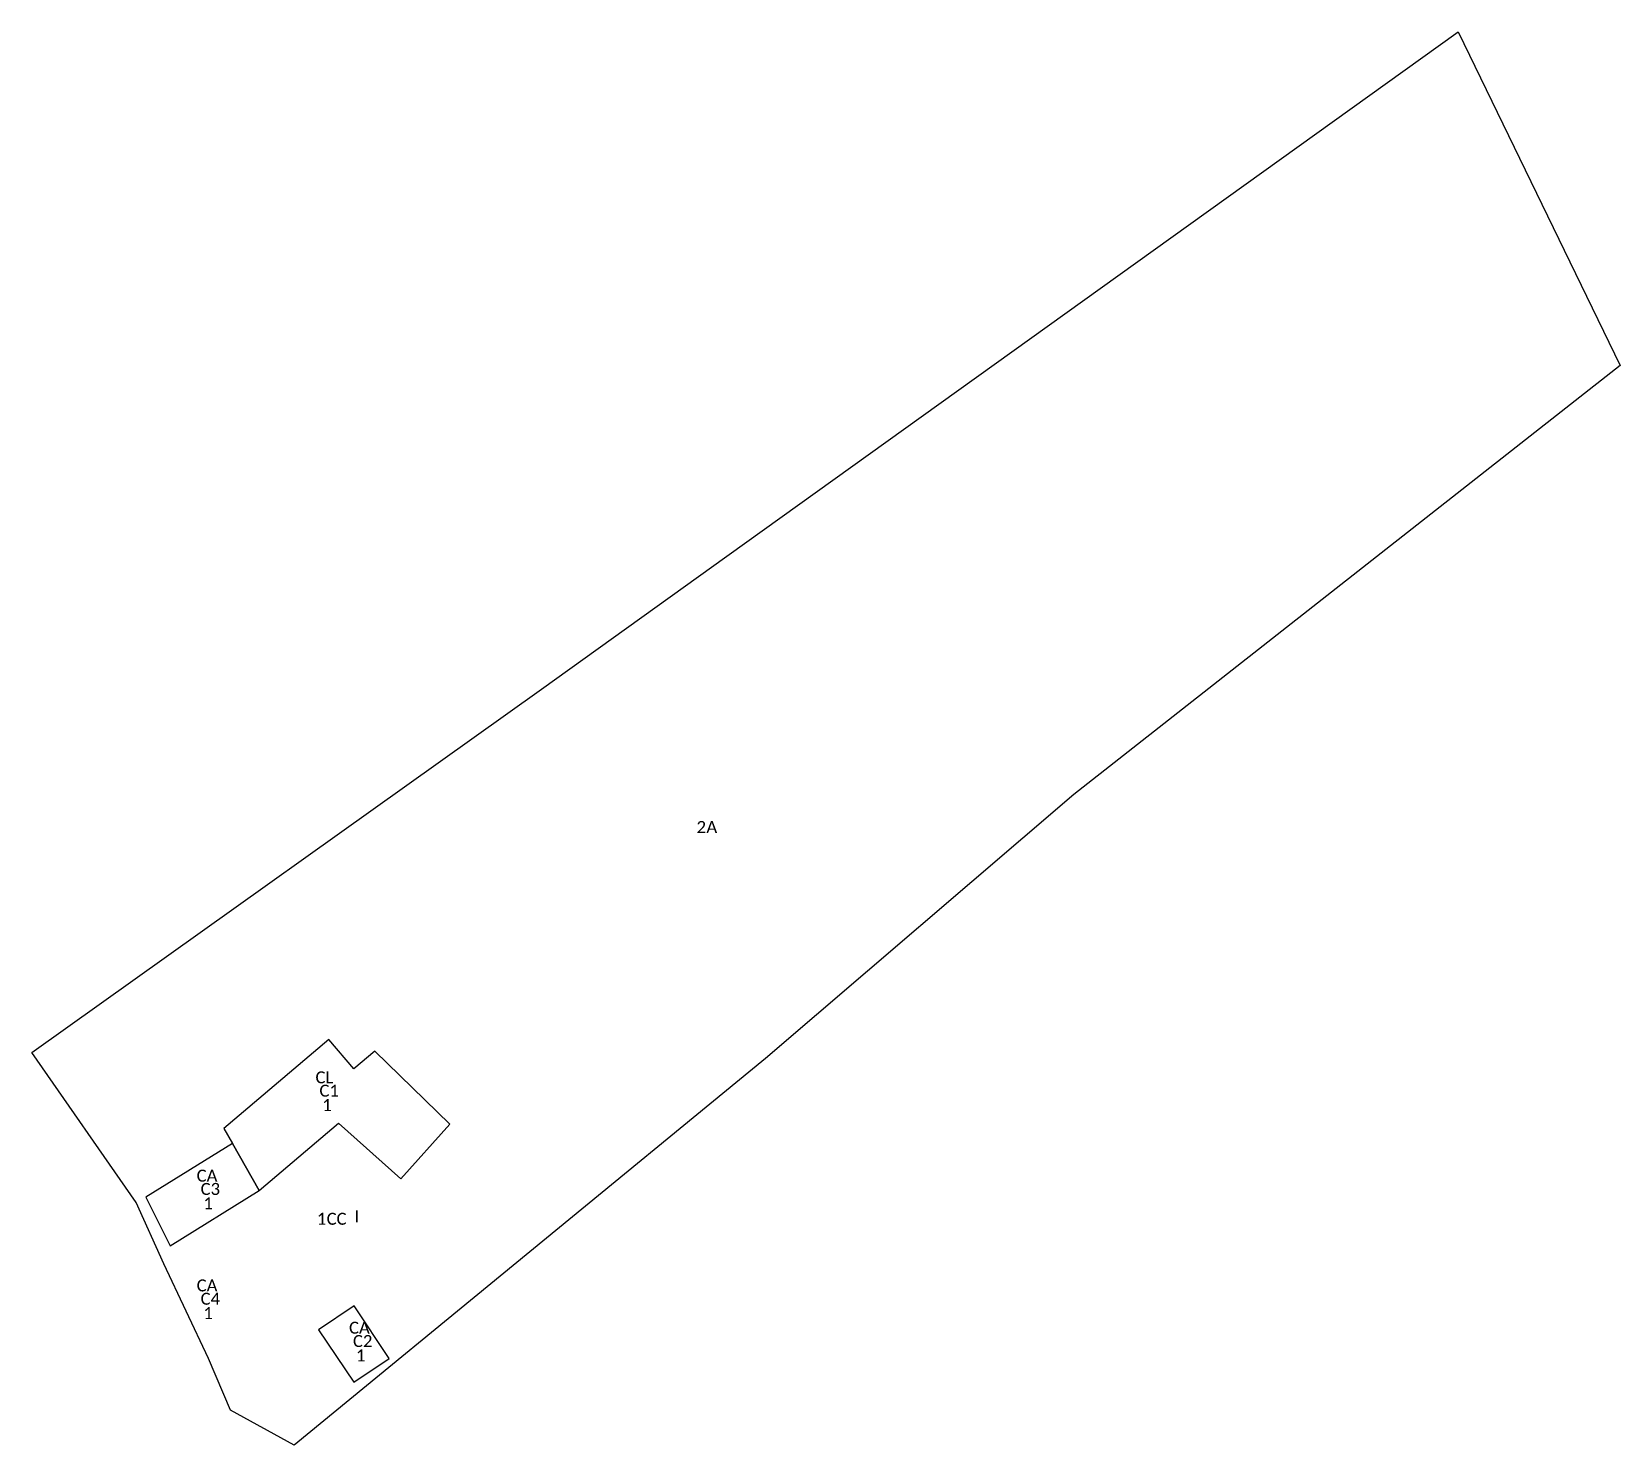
# Model space of a CAD drawing. Extents: x 613550 to 613682, y 646291 to 646409.
import ezdxf

# ---------------------------------------------------------------- set-up
doc = ezdxf.new("R2010")
doc.units = 0
for name, color, linetype in [('_CAT_FOL', 7, 'Continuous'), ('_CLADIRE', 30, 'Continuous'), ('_CLADIRE_DESTINATIE', 50, 'Continuous'), ('_CLADIRE_H', 174, 'Continuous'), ('_CLADIRE_ID', 30, 'Continuous'), ('_IMPREJMUIT', 150, 'Continuous'), ('_NR_PARCELA', 50, 'Continuous'), ('_PARCELA_NOU_feb2025', 50, 'Continuous')]:
    doc.layers.add(name, color=color, linetype=linetype)
doc.styles.add('texte', font='')
doc.styles.get('texte').set_extended_font_data('Calibri')

msp = doc.modelspace()

# ---------------------------------------------------------------- linework, layer by layer
at = {"layer": '_CLADIRE'}
for points in [[(613576.41, 646322.64), (613574.33, 646325.1), (613565.57, 646317.67), (613566.29, 646316.41), (613568.52, 646312.49), (613575.14, 646318.11), (613580.33, 646313.45), (613584.43, 646318.02), (613578.15, 646324.12)], [(613566.29, 646316.41), (613559.05, 646311.94), (613561.07, 646307.88), (613568.52, 646312.49)], [(613576.44, 646302.86), (613573.47, 646300.87), (613576.4, 646296.49), (613579.37, 646298.48)]]:
    msp.add_lwpolyline(points, close=True, dxfattribs=at)
at = {"layer": '_PARCELA_NOU_feb2025'}
msp.add_lwpolyline([(613636.51, 646345.53), (613610.77, 646323.51), (613571.43, 646291.24), (613566.12, 646294.15), (613564.29, 646298.46), (613560.55, 646306.36), (613558.23, 646311.49), (613549.53, 646324), (613592.07, 646354.33), (613607.55, 646365.41), (613668.59, 646409.17), (613682.12, 646381.32)], close=True, dxfattribs=at)

# ---------------------------------------------------------------- texts
at = {"layer": '_CAT_FOL', "style": 'texte'}
for s, p in [('A', (613605.84, 646342.32)), ('CC', (613574.14, 646309.63))]:
    msp.add_text(s, height=1, dxfattribs=at).set_placement(p)
at = {"layer": '_CLADIRE_DESTINATIE', "style": 'texte'}
for s, p in [('CL', (613573.21, 646321.43)), ('CA', (613563.29, 646313.23)), ('CA', (613563.29, 646304.07)), ('CA', (613576.01, 646300.54))]:
    msp.add_text(s, height=1, dxfattribs=at).set_placement(p)
at = {"layer": '_CLADIRE_H', "style": 'texte'}
for p in [(613573.77, 646319.12), (613563.85, 646310.92), (613563.85, 646301.76), (613576.58, 646298.23)]:
    msp.add_text('1', height=1, dxfattribs=at).set_placement(p)
at = {"layer": '_CLADIRE_ID', "style": 'texte'}
for s, p in [('C1', (613573.54, 646320.32)), ('C3', (613563.62, 646312.12)), ('C4', (613563.62, 646302.96)), ('C2', (613576.34, 646299.43))]:
    msp.add_text(s, height=1, dxfattribs=at).set_placement(p)
at = {"layer": '_IMPREJMUIT', "style": 'texte'}
msp.add_text('I', height=1, dxfattribs=at).set_placement((613576.46, 646309.83))
at = {"layer": '_NR_PARCELA', "style": 'texte'}
for s, p in [('2', (613605.02, 646342.32)), ('1', (613573.32, 646309.63))]:
    msp.add_text(s, height=1, dxfattribs=at).set_placement(p)

doc.saveas('drawing.dxf')
